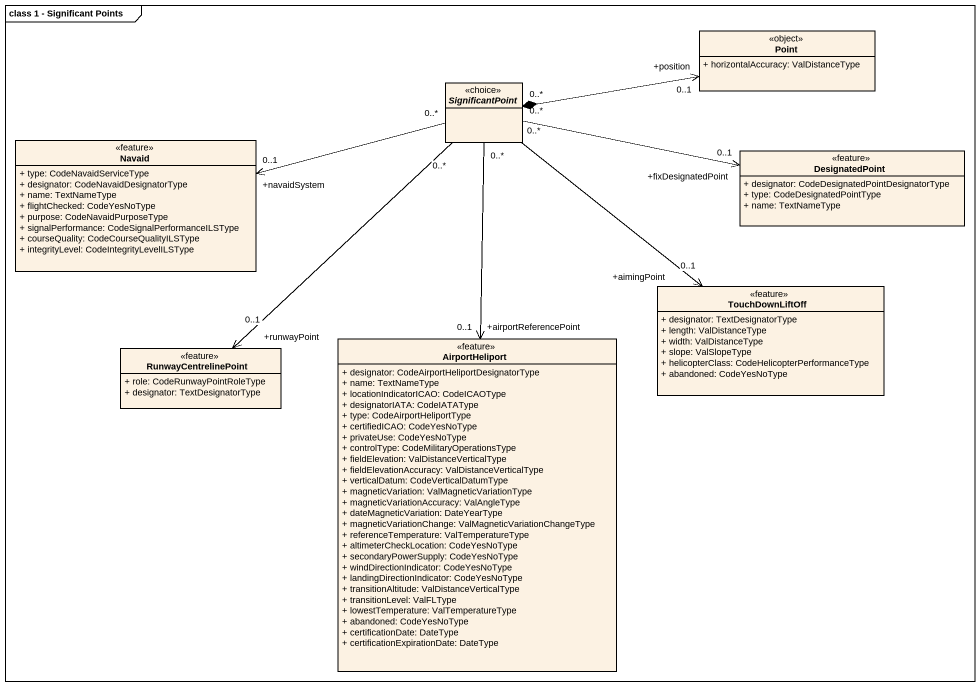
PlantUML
@startuml
mainframe class 1 - Significant Points
hide circle
hide empty members
skinparam classAttributeIconSize 0
class Point <<object>> {
  + horizontalAccuracy: ValDistanceType
}
abstract class SignificantPoint <<choice>>
class Navaid <<feature>> {
  + type: CodeNavaidServiceType
  + designator: CodeNavaidDesignatorType
  + name: TextNameType
  + flightChecked: CodeYesNoType
  + purpose: CodeNavaidPurposeType
  + signalPerformance: CodeSignalPerformanceILSType
  + courseQuality: CodeCourseQualityILSType
  + integrityLevel: CodeIntegrityLevelILSType
}
class DesignatedPoint <<feature>> {
  + designator: CodeDesignatedPointDesignatorType
  + type: CodeDesignatedPointType
  + name: TextNameType
}
class TouchDownLiftOff <<feature>> {
  + designator: TextDesignatorType
  + length: ValDistanceType
  + width: ValDistanceType
  + slope: ValSlopeType
  + helicopterClass: CodeHelicopterPerformanceType
  + abandoned: CodeYesNoType
}
class AirportHeliport <<feature>> {
  + designator: CodeAirportHeliportDesignatorType
  + name: TextNameType
  + locationIndicatorICAO: CodeICAOType
  + designatorIATA: CodeIATAType
  + type: CodeAirportHeliportType
  + certifiedICAO: CodeYesNoType
  + privateUse: CodeYesNoType
  + controlType: CodeMilitaryOperationsType
  + fieldElevation: ValDistanceVerticalType
  + fieldElevationAccuracy: ValDistanceVerticalType
  + verticalDatum: CodeVerticalDatumType
  + magneticVariation: ValMagneticVariationType
  + magneticVariationAccuracy: ValAngleType
  + dateMagneticVariation: DateYearType
  + magneticVariationChange: ValMagneticVariationChangeType
  + referenceTemperature: ValTemperatureType
  + altimeterCheckLocation: CodeYesNoType
  + secondaryPowerSupply: CodeYesNoType
  + windDirectionIndicator: CodeYesNoType
  + landingDirectionIndicator: CodeYesNoType
  + transitionAltitude: ValDistanceVerticalType
  + transitionLevel: ValFLType
  + lowestTemperature: ValTemperatureType
  + abandoned: CodeYesNoType
  + certificationDate: DateType
  + certificationExpirationDate: DateType
}
class RunwayCentrelinePoint <<feature>> {
  + role: CodeRunwayPointRoleType
  + designator: TextDesignatorType
}
SignificantPoint "0..*" *-right-> "+position\n0..1" Point
SignificantPoint "0..*" -left-> "+navaidSystem\n0..1" Navaid
SignificantPoint "0..*" -right-> "+fixDesignatedPoint\n0..1" DesignatedPoint
SignificantPoint "0..*" --> "+aimingPoint\n0..1" TouchDownLiftOff
SignificantPoint "0..*" --> "+airportReferencePoint\n0..1" AirportHeliport
SignificantPoint "0..*" --> "+runwayPoint\n0..1" RunwayCentrelinePoint
@enduml
